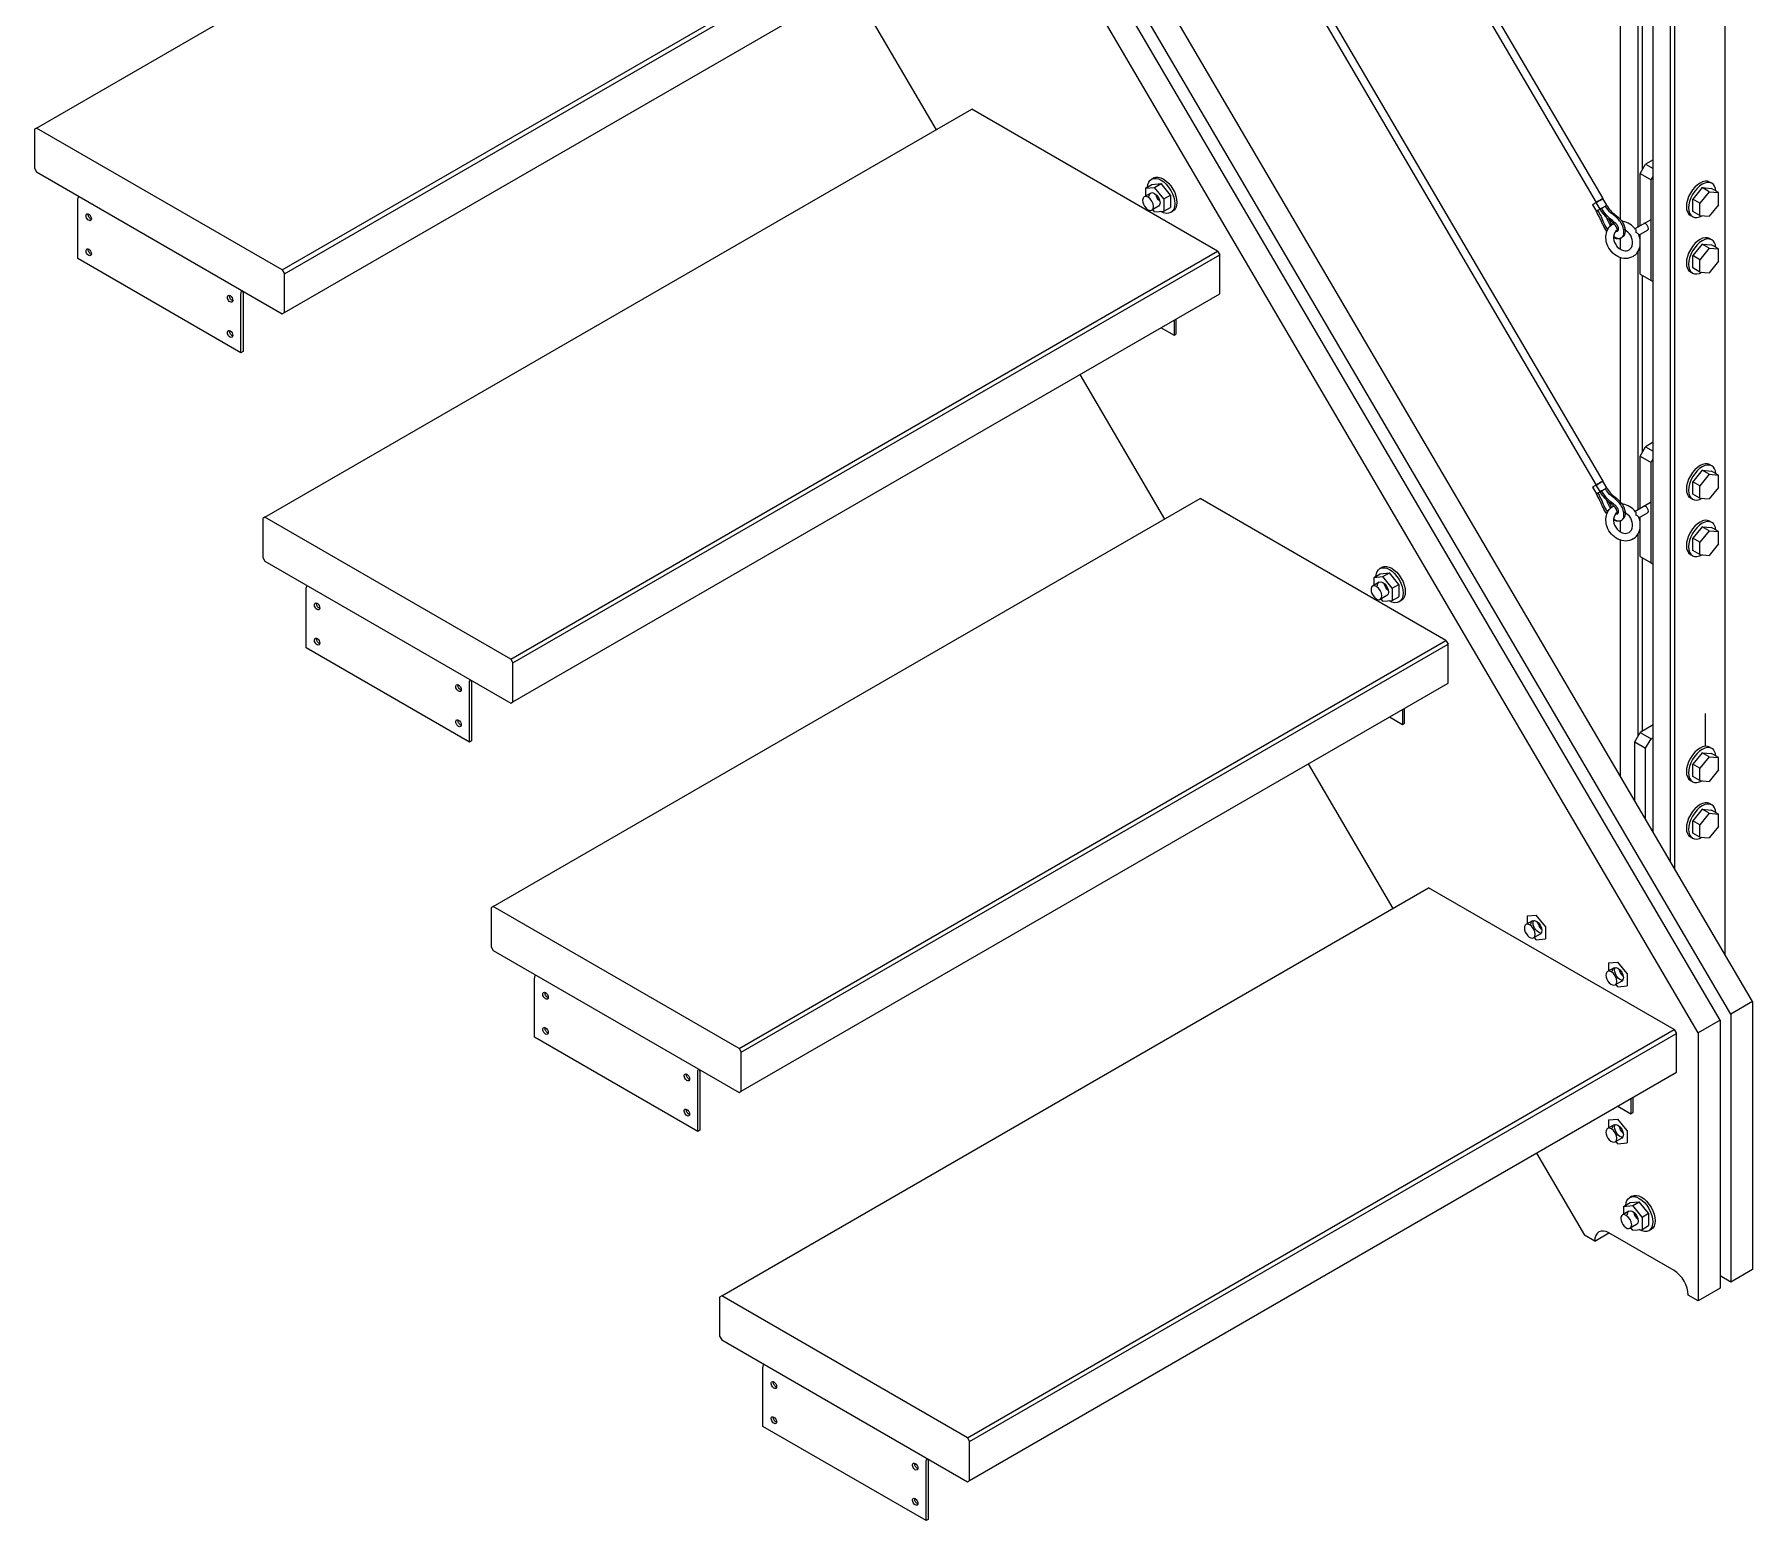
# Model space of a CAD drawing. Extents: x 0 to 321, y 0 to 723.
# Drawn here: x 89.1 to 312.6, y 0 to 193.3 of the extents above; entities that cross this region are included whole.
import ezdxf

# ---------------------------------------------------------------- set-up
doc = ezdxf.new("R2010")
doc.units = 0
doc.layers.get('0').update_dxf_attribs({"linetype": 'CONTINUOUS'})

msp = doc.modelspace()

# ---------------------------------------------------------------- linework, layer by layer
at = {"color": 0}
for p, q in [((312.593, 67.5626), (99.0466, 431.564)), ((309.764, 65.9296), (96.2173, 429.93)), ((305.522, 63.4792), (98.8522, 415.759)), ((308.35, 65.1122), (101.681, 417.393)), ((209.176, 313.086), (292.26, 171.467)), ((210.039, 313.592), (293.122, 171.972)), ((209.176, 276.344), (292.26, 134.724)), ((210.039, 276.85), (293.122, 135.23)), ((89.4292, 181.149), (181.352, 234.221)), ((299.668, 89.5918), (299.668, 226.169)), ((301.931, 85.7345), (301.931, 224.863)), ((302.496, 84.7714), (302.496, 224.863)), ((309.002, 73.6822), (309.002, 224.557)), ((121.39, 162.697), (213.315, 215.768)), ((121.674, 162.206), (213.597, 215.278)), ((121.674, 157.145), (213.597, 210.216)), ((297.688, 168.286), (297.688, 201.847)), ((195.387, 199.703), (206.407, 180.917)), ((295.425, 169.239), (295.425, 201.021)), ((298.253, 175.711), (298.253, 198.735)), ((119.127, 130.526), (211.052, 183.599)), ((243.013, 165.146), (211.052, 183.599)), ((89.4292, 181.149), (89.1466, 180.985)), ((121.39, 162.697), (89.4292, 181.149)), ((89.1466, 180.985), (89.1466, 175.923)), ((299.668, 177.016), (298.678, 176.445)), ((89.1466, 175.923), (89.4292, 175.434)), ((89.4292, 175.434), (121.39, 156.98)), ((234.708, 174.65), (234.425, 174.487)), ((297.971, 175.22), (298.678, 176.445)), ((297.971, 168.449), (297.971, 175.22)), ((297.971, 175.22), (299.384, 174.405)), ((298.678, 176.445), (299.668, 175.873)), ((299.384, 174.405), (299.668, 174.894)), ((299.384, 161.341), (299.384, 174.405)), ((234.326, 172.698), (233.477, 172.208)), ((233.624, 173.327), (234.472, 173.817)), ((233.624, 173.327), (234.826, 173.434)), ((233.624, 173.327), (233.624, 172.292)), ((234.472, 173.817), (235.675, 173.924)), ((234.826, 173.434), (235.675, 173.924)), ((236.028, 171.939), (234.826, 173.434)), ((236.877, 172.43), (235.675, 173.924)), ((236.028, 171.939), (236.877, 172.43)), ((236.877, 172.43), (236.877, 170.826)), ((306.032, 173.395), (304.829, 171.898)), ((306.936, 172.871), (305.734, 171.376)), ((306.032, 173.395), (307.233, 173.286)), ((306.936, 172.871), (306.032, 173.395)), ((306.936, 172.871), (308.139, 172.765)), ((307.282, 173.956), (306.998, 174.119)), ((308.139, 172.765), (307.233, 173.286)), ((308.139, 171.161), (308.139, 172.765)), ((94.8034, 164.166), (94.8034, 171.841)), ((235.326, 170.966), (234.477, 170.476)), ((234.826, 170.229), (234.581, 170.535)), ((234.826, 170.229), (236.028, 170.337)), ((236.028, 171.939), (236.028, 170.337)), ((236.028, 170.337), (236.877, 170.826)), ((237.207, 170.32), (236.925, 170.156)), ((291.765, 171.167), (292.272, 170.305)), ((292.766, 170.604), (292.26, 171.467)), ((292.953, 170.7), (292.953, 170.7)), ((293.628, 171.11), (293.122, 171.972)), ((304.829, 170.295), (304.829, 171.898)), ((305.734, 171.376), (304.829, 171.898)), ((305.734, 169.773), (304.829, 170.295)), ((305.734, 169.773), (305.734, 171.376)), ((308.139, 171.161), (306.936, 169.665)), ((297.229, 168.021), (297.233, 168.023)), ((297.308, 168.067), (299.384, 169.266)), ((297.812, 167.203), (298.928, 167.848)), ((304.782, 169.627), (304.498, 169.789)), ((305.734, 169.773), (306.936, 169.665)), ((295.425, 165.363), (295.425, 166.82)), ((297.736, 167.159), (297.732, 167.157)), ((297.971, 166.559), (297.971, 167.294)), ((297.971, 162.156), (297.971, 165.946)), ((306.032, 166.045), (304.829, 164.55)), ((306.936, 165.523), (305.734, 164.028)), ((306.032, 166.045), (307.233, 165.938)), ((306.936, 165.523), (306.032, 166.045)), ((306.936, 165.523), (308.139, 165.416)), ((307.282, 166.607), (306.998, 166.771)), ((308.139, 165.416), (307.233, 165.938)), ((308.139, 163.813), (308.139, 165.416)), ((116.017, 151.918), (94.8034, 164.166)), ((151.089, 112.073), (243.013, 165.146)), ((151.372, 111.584), (243.295, 164.655)), ((243.013, 165.146), (243.295, 164.655)), ((243.295, 159.593), (243.295, 164.655)), ((295.425, 132.256), (295.425, 164.279)), ((297.688, 131.543), (297.688, 165.104)), ((304.829, 162.947), (304.829, 164.55)), ((305.734, 164.028), (304.829, 164.55)), ((305.734, 162.424), (305.734, 164.028)), ((308.139, 163.813), (306.936, 162.318)), ((121.39, 162.697), (121.674, 162.206)), ((121.674, 157.145), (121.674, 162.206)), ((297.971, 162.156), (299.384, 161.341)), ((298.253, 138.968), (298.253, 161.994)), ((299.384, 161.341), (299.668, 161.177)), ((304.782, 162.278), (304.498, 162.442)), ((305.734, 162.424), (304.829, 162.947)), ((305.734, 162.424), (306.936, 162.318)), ((116.017, 151.918), (116.017, 159.593)), ((116.3, 159.756), (116.3, 152.082)), ((151.372, 106.521), (243.295, 159.593)), ((121.39, 156.98), (121.674, 157.145)), ((235.658, 155.184), (237.356, 154.204)), ((237.356, 156.165), (237.356, 154.204)), ((237.356, 154.204), (237.639, 154.368)), ((237.639, 154.368), (237.639, 156.327)), ((116.3, 152.082), (116.017, 151.918)), ((225.085, 149.079), (236.106, 130.295)), ((297.971, 138.478), (298.678, 139.703)), ((299.668, 140.275), (298.678, 139.703)), ((298.678, 139.703), (299.668, 139.131)), ((297.971, 131.707), (297.971, 138.478)), ((297.971, 138.478), (299.384, 137.662)), ((299.384, 137.662), (299.668, 138.151)), ((299.384, 124.597), (299.384, 137.662)), ((306.032, 136.652), (304.829, 135.157)), ((306.032, 136.652), (307.233, 136.544)), ((306.936, 136.13), (306.032, 136.652)), ((307.282, 137.213), (306.998, 137.377)), ((308.139, 136.021), (307.233, 136.544)), ((291.765, 134.425), (292.272, 133.562)), ((292.766, 133.861), (292.26, 134.724)), ((293.628, 134.367), (293.122, 135.23)), ((304.829, 133.552), (304.829, 135.157)), ((305.734, 134.633), (304.829, 135.157)), ((306.936, 136.13), (305.734, 134.633)), ((305.734, 133.03), (305.734, 134.633)), ((306.936, 136.13), (308.139, 136.021)), ((308.139, 134.418), (306.936, 132.923)), ((308.139, 134.418), (308.139, 136.021)), ((148.827, 79.9028), (240.75, 132.975)), ((272.711, 114.522), (240.75, 132.975)), ((292.953, 133.958), (292.953, 133.958)), ((297.308, 131.324), (299.384, 132.523)), ((304.782, 132.883), (304.498, 133.047)), ((305.734, 133.03), (304.829, 133.552)), ((305.734, 133.03), (306.936, 132.923)), ((119.127, 130.526), (118.845, 130.364)), ((118.845, 130.364), (118.845, 125.301)), ((151.089, 112.073), (119.127, 130.526)), ((295.425, 128.621), (295.425, 130.079)), ((297.229, 131.279), (297.233, 131.28)), ((297.736, 130.416), (297.732, 130.415)), ((297.812, 130.462), (298.928, 131.105)), ((297.971, 129.817), (297.971, 130.552)), ((307.282, 129.865), (306.998, 130.028)), ((295.425, 96.8237), (295.425, 127.536)), ((297.688, 102.062), (297.688, 128.361)), ((297.971, 125.414), (297.971, 129.205)), ((306.032, 129.303), (304.829, 127.808)), ((304.829, 126.205), (304.829, 127.808)), ((305.734, 127.285), (304.829, 127.808)), ((306.936, 128.78), (305.734, 127.285)), ((306.032, 129.303), (307.233, 129.195)), ((306.936, 128.78), (306.032, 129.303)), ((306.936, 128.78), (308.139, 128.673)), ((308.139, 128.673), (307.233, 129.195)), ((308.139, 127.07), (308.139, 128.673)), ((118.845, 125.301), (119.127, 124.81)), ((297.971, 125.414), (299.384, 124.597)), ((298.253, 102.715), (298.253, 125.25)), ((304.782, 125.535), (304.498, 125.698)), ((305.734, 125.683), (304.829, 126.205)), ((305.734, 125.683), (305.734, 127.285)), ((305.734, 125.683), (306.936, 125.575)), ((308.139, 127.07), (306.936, 125.575)), ((119.127, 124.81), (151.089, 106.358)), ((263.323, 122.705), (264.171, 123.194)), ((264.406, 124.027), (264.123, 123.863)), ((264.171, 123.194), (265.373, 123.301)), ((264.524, 122.812), (265.373, 123.301)), ((266.575, 121.806), (265.373, 123.301)), ((299.384, 124.597), (299.668, 124.434)), ((124.502, 113.543), (124.502, 121.218)), ((264.025, 122.075), (263.175, 121.586)), ((263.323, 122.705), (264.524, 122.812)), ((263.323, 122.705), (263.323, 121.67)), ((265.727, 121.316), (264.524, 122.812)), ((265.727, 121.316), (266.575, 121.806)), ((265.727, 121.316), (265.727, 119.713)), ((266.575, 121.806), (266.575, 120.203)), ((265.024, 120.343), (264.176, 119.853)), ((264.524, 119.607), (264.279, 119.913)), ((264.524, 119.607), (265.727, 119.713)), ((265.727, 119.713), (266.575, 120.203)), ((266.905, 119.698), (266.623, 119.534)), ((180.788, 61.4507), (272.711, 114.522)), ((181.07, 60.9604), (272.995, 114.033)), ((272.711, 114.522), (272.995, 114.033)), ((272.995, 108.97), (272.995, 114.033)), ((145.715, 101.296), (124.502, 113.543)), ((151.089, 112.073), (151.372, 111.584)), ((151.372, 106.521), (151.372, 111.584)), ((145.715, 101.296), (145.715, 108.97)), ((145.998, 109.134), (145.998, 101.46)), ((181.07, 55.8987), (272.995, 108.97)), ((151.089, 106.358), (151.372, 106.521)), ((267.054, 105.541), (267.054, 103.582)), ((267.338, 103.746), (267.338, 105.704)), ((265.358, 104.562), (267.054, 103.582)), ((267.054, 103.582), (267.338, 103.746)), ((299.668, 103.532), (297.971, 102.552)), ((306.455, 100.748), (306.455, 105.001)), ((145.998, 101.46), (145.715, 101.296)), ((297.264, 101.327), (297.971, 102.552)), ((297.264, 93.69), (297.264, 101.327)), ((297.264, 101.327), (298.678, 100.511)), ((297.971, 102.552), (299.384, 101.735)), ((298.678, 100.511), (299.384, 101.735)), ((299.384, 101.735), (299.668, 101.899)), ((307.282, 100.471), (306.998, 100.634)), ((254.784, 98.4567), (265.804, 79.6713)), ((298.678, 91.2798), (298.678, 100.511)), ((306.032, 99.9091), (304.829, 98.4127)), ((304.829, 96.8114), (304.829, 98.4127)), ((305.734, 97.8916), (304.829, 98.4127)), ((306.936, 99.387), (305.734, 97.8916)), ((306.032, 99.9091), (307.233, 99.8015)), ((306.936, 99.387), (306.032, 99.9091)), ((306.936, 99.387), (308.139, 99.2794)), ((308.139, 99.2794), (307.233, 99.8015)), ((308.139, 97.6768), (308.139, 99.2794)), ((304.782, 96.1415), (304.498, 96.3041)), ((305.734, 96.2875), (304.829, 96.8114)), ((305.734, 96.2875), (305.734, 97.8916)), ((305.734, 96.2875), (306.936, 96.1817)), ((308.139, 97.6768), (306.936, 96.1817)), ((306.032, 92.5601), (304.829, 91.065)), ((306.936, 92.038), (305.734, 90.5425)), ((306.032, 92.5601), (307.233, 92.4525)), ((306.936, 92.038), (306.032, 92.5601)), ((306.936, 92.038), (308.139, 91.9304)), ((307.282, 93.1238), (306.998, 93.2864)), ((308.139, 91.9304), (307.233, 92.4525)), ((308.139, 90.3277), (308.139, 91.9304)), ((304.829, 89.4623), (304.829, 91.065)), ((305.734, 90.5425), (304.829, 91.065)), ((305.734, 88.9399), (304.829, 89.4623)), ((305.734, 88.9399), (305.734, 90.5425)), ((308.139, 90.3277), (306.936, 88.8326)), ((304.782, 88.7938), (304.498, 88.9564)), ((305.734, 88.9399), (306.936, 88.8326)), ((178.525, 29.2806), (270.448, 82.3528)), ((302.409, 63.8997), (270.448, 82.3528)), ((148.827, 79.9028), (148.543, 79.7401)), ((148.543, 79.7401), (148.543, 74.6774)), ((180.788, 61.4507), (148.827, 79.9028)), ((283.263, 78.6956), (284.464, 78.8017)), ((283.263, 78.6956), (283.263, 77.6609)), ((285.666, 77.3067), (284.464, 78.8017)), ((283.964, 78.0658), (283.117, 77.5765)), ((284.964, 76.3337), (284.117, 75.8444)), ((285.666, 77.3067), (285.666, 75.704)), ((148.543, 74.6774), (148.827, 74.1881)), ((148.827, 74.1881), (180.788, 55.7347)), ((284.464, 75.5978), (284.219, 75.9037)), ((284.464, 75.5978), (285.666, 75.704)), ((294.572, 71.942), (293.722, 71.4527)), ((293.87, 72.5717), (295.071, 72.6793)), ((293.87, 72.5717), (293.87, 71.5366)), ((296.274, 71.1824), (295.071, 72.6793)), ((154.2, 62.9197), (154.2, 70.5954)), ((295.571, 70.2098), (294.723, 69.7205)), ((295.071, 69.4739), (294.826, 69.7798)), ((295.071, 69.4739), (296.274, 69.5798)), ((296.274, 71.1824), (296.274, 69.5798)), ((312.593, 67.5626), (309.764, 65.9296)), ((312.593, 67.5626), (312.593, 32.7105)), ((308.35, 65.1122), (305.522, 63.4792)), ((308.35, 65.1122), (308.35, 30.2603)), ((309.764, 65.9296), (309.764, 31.0775)), ((175.413, 50.6719), (154.2, 62.9197)), ((210.486, 10.8272), (302.409, 63.8997)), ((210.768, 10.338), (302.693, 63.4104)), ((302.409, 63.8997), (302.693, 63.4104)), ((302.693, 58.3487), (302.693, 63.4104)), ((305.522, 63.4792), (305.522, 28.6274)), ((180.788, 61.4507), (181.07, 60.9604)), ((181.07, 55.8987), (181.07, 60.9604)), ((175.413, 50.6719), (175.413, 58.3487)), ((175.696, 58.5114), (175.696, 50.836)), ((210.768, 5.2751), (302.693, 58.3487)), ((180.788, 55.7347), (181.07, 55.8987)), ((295.056, 53.938), (296.752, 52.9594)), ((296.752, 54.9176), (296.752, 52.9594)), ((297.036, 53.122), (297.036, 55.0817)), ((294.572, 51.5303), (293.722, 51.0399)), ((293.87, 52.1589), (295.071, 52.2661)), ((293.87, 52.1589), (293.87, 51.1238)), ((296.274, 50.7711), (295.071, 52.2661)), ((296.752, 52.9594), (297.036, 53.122)), ((175.696, 50.836), (175.413, 50.6719)), ((295.571, 49.7967), (294.723, 49.3078)), ((295.071, 49.0608), (294.826, 49.367)), ((295.071, 49.0608), (296.274, 49.1684)), ((296.274, 50.7711), (296.274, 49.1684)), ((284.482, 47.8345), (290.744, 37.1588)), ((296.507, 40.2869), (295.658, 39.7979)), ((295.806, 40.9166), (296.653, 41.4059)), ((295.806, 40.9166), (297.007, 41.0242)), ((295.806, 40.9166), (295.806, 39.8819)), ((296.889, 42.2395), (296.606, 42.0758)), ((296.653, 41.4059), (297.856, 41.5149)), ((297.007, 41.0242), (297.856, 41.5149)), ((298.21, 39.5277), (297.007, 41.0242)), ((299.059, 40.0184), (297.856, 41.5149)), ((297.507, 38.5547), (296.659, 38.0654)), ((297.007, 37.8188), (296.762, 38.1247)), ((298.21, 39.5277), (299.059, 40.0184)), ((298.21, 39.5277), (298.21, 37.9264)), ((298.21, 37.9264), (299.059, 38.4157)), ((299.059, 40.0184), (299.059, 38.4157)), ((292.057, 36.401), (290.744, 37.1588)), ((292.057, 36.401), (293.897, 37.4618)), ((302.382, 32.563), (293.897, 37.4618)), ((297.007, 37.8188), (298.21, 37.9264)), ((299.388, 37.9099), (299.106, 37.7458)), ((309.764, 31.0775), (308.35, 31.8933)), ((312.593, 32.7105), (309.764, 31.0775)), ((178.525, 29.2806), (178.242, 29.1166)), ((178.242, 29.1166), (178.242, 24.055)), ((210.486, 10.8272), (178.525, 29.2806)), ((305.522, 28.6274), (304.22, 29.3784)), ((308.35, 30.2603), (305.522, 28.6274)), ((178.242, 24.055), (178.525, 23.5658)), ((178.525, 23.5658), (210.486, 5.1125)), ((183.899, 12.2976), (183.899, 19.9719)), ((205.111, 0.0496), (183.899, 12.2976)), ((210.486, 10.8272), (210.768, 10.338)), ((210.768, 5.2751), (210.768, 10.338)), ((205.111, 0.0496), (205.111, 7.7253)), ((205.395, 7.8879), (205.395, 0.2136)), ((210.486, 5.1125), (210.768, 5.2751)), ((205.395, 0.2136), (205.111, 0.0496))]:
    msp.add_line(p, q, dxfattribs=at)
for points in [[(233.912, 173.494), (233.944, 173.962), (234.126, 174.313), (234.425, 174.487)], [(234.425, 174.487), (235.114, 174.885), (236.234, 174.239), (236.925, 173.043)], [(234.574, 174.555), (234.615, 174.59), (234.661, 174.624), (234.708, 174.65)], [(234.708, 174.65), (235.398, 175.048), (236.517, 174.402), (237.207, 173.206)], [(306.998, 174.119), (306.309, 174.519), (305.19, 173.871), (304.498, 172.677)], [(307.282, 173.956), (306.591, 174.355), (305.471, 173.708), (304.782, 172.513)], [(94.8034, 171.841), (94.8034, 171.971), (94.8475, 172.121), (94.9276, 172.259)], [(233.477, 172.208), (233.345, 172.131), (233.27, 171.967), (233.27, 171.751)], [(234.477, 171.631), (234.202, 172.109), (233.754, 172.368), (233.477, 172.208)], [(234.119, 172.24), (234.119, 172.456), (234.193, 172.621), (234.326, 172.698)], [(234.326, 172.698), (234.603, 172.857), (235.049, 172.599), (235.326, 172.12)], [(235.515, 171.618), (235.252, 171.84), (235.046, 172.197), (234.986, 172.536)], [(235.515, 171.618), (235.252, 171.84), (235.046, 172.197), (234.986, 172.536)], [(235.326, 172.12), (235.603, 171.642), (235.603, 171.125), (235.326, 170.966)], [(236.925, 173.043), (237.615, 171.847), (237.615, 170.556), (236.925, 170.156)], [(237.207, 173.206), (237.897, 172.011), (237.897, 170.718), (237.207, 170.32)], [(304.498, 172.677), (303.809, 171.48), (303.809, 170.188), (304.498, 169.789)], [(304.782, 172.513), (304.092, 171.318), (304.092, 170.024), (304.782, 169.627)], [(307.133, 174.024), (307.09, 174.06), (307.046, 174.092), (306.998, 174.119)], [(307.794, 172.962), (307.763, 173.432), (307.581, 173.783), (307.282, 173.956)], [(95.8906, 169.587), (95.8356, 169.771), (95.866, 169.929), (95.9679, 169.988)], [(95.9679, 169.988), (96.1058, 170.068), (96.3291, 169.938), (96.4681, 169.7)], [(96.2283, 169.614), (96.1609, 169.747), (96.1334, 169.885), (96.1528, 169.993)], [(233.27, 171.751), (233.27, 171.42), (233.443, 171.023), (233.707, 170.744)], [(233.707, 170.744), (233.972, 170.465), (234.275, 170.359), (234.477, 170.476)], [(234.477, 170.476), (234.753, 170.635), (234.753, 171.152), (234.477, 171.631)], [(236.925, 170.156), (236.584, 169.96), (236.12, 170.013), (235.639, 170.301)], [(237.207, 170.32), (237.159, 170.293), (237.111, 170.27), (237.057, 170.252)], [(291.765, 171.167), (291.767, 171.166), (291.835, 171.205), (291.95, 171.271)], [(291.914, 171.26), (291.82, 171.202), (291.765, 171.169), (291.765, 171.167)], [(292.261, 171.464), (292.137, 171.391), (292.009, 171.316), (291.914, 171.26)], [(292.688, 171.723), (292.45, 171.584), (292.258, 171.469), (292.26, 171.467)], [(292.26, 171.467), (292.258, 171.468), (292.348, 171.522), (292.49, 171.607)], [(292.443, 171.57), (292.33, 171.504), (292.261, 171.465), (292.26, 171.467)], [(292.26, 171.467), (292.261, 171.465), (292.33, 171.504), (292.443, 171.57)], [(292.503, 170.445), (292.359, 170.36), (292.271, 170.306), (292.272, 170.305)], [(292.272, 170.305), (292.272, 170.303), (292.341, 170.342), (292.456, 170.408)], [(292.734, 169.444), (292.602, 169.729), (292.439, 170.018), (292.272, 170.305)], [(292.456, 170.408), (292.698, 169.995), (292.826, 169.745), (292.909, 169.563)], [(292.49, 171.607), (292.633, 171.691), (292.806, 171.793), (292.938, 171.869)], [(292.95, 170.707), (292.818, 170.632), (292.646, 170.531), (292.503, 170.445)], [(293.122, 171.972), (293.121, 171.975), (292.927, 171.863), (292.688, 171.723)], [(292.766, 170.604), (292.764, 170.604), (292.855, 170.662), (292.997, 170.744)], [(292.95, 170.707), (292.837, 170.642), (292.766, 170.603), (292.766, 170.604)], [(293.773, 169.35), (293.388, 169.668), (293.047, 170.119), (292.766, 170.604)], [(292.938, 171.869), (293.052, 171.935), (293.121, 171.974), (293.122, 171.972)], [(293.122, 171.972), (293.122, 171.971), (293.055, 171.929), (292.942, 171.862)], [(292.95, 170.707), (293.212, 170.259), (293.371, 169.954), (293.482, 169.709)], [(293.744, 169.634), (293.497, 169.885), (293.23, 170.228), (292.95, 170.707)], [(292.997, 170.744), (293.136, 170.827), (293.315, 170.932), (293.444, 171.006)], [(293.444, 171.006), (293.558, 171.073), (293.628, 171.112), (293.628, 171.11)], [(293.999, 170.248), (293.843, 170.407), (293.67, 170.623), (293.444, 171.006)], [(293.628, 171.11), (293.63, 171.11), (293.561, 171.067), (293.448, 171)], [(293.628, 171.11), (293.773, 170.862), (293.941, 170.611), (294.118, 170.41)], [(294.48, 169.843), (294.298, 169.982), (294.153, 170.09), (293.999, 170.248)], [(294.118, 170.41), (294.295, 170.206), (294.481, 170.057), (294.676, 169.909)], [(295.019, 169.386), (294.841, 169.555), (294.662, 169.708), (294.48, 169.843)], [(294.676, 169.909), (294.969, 169.685), (295.275, 169.441), (295.53, 169.113)], [(96.2173, 169.146), (96.0741, 169.229), (95.946, 169.404), (95.8906, 169.587)], [(96.4681, 169.121), (96.4008, 169.084), (96.3112, 169.092), (96.2173, 169.146)], [(96.4999, 169.31), (96.3951, 169.37), (96.296, 169.482), (96.2283, 169.614)], [(96.4681, 169.7), (96.6061, 169.46), (96.6061, 169.201), (96.4681, 169.121)], [(96.5648, 169.28), (96.544, 169.288), (96.5218, 169.297), (96.4999, 169.31)], [(292.926, 168.991), (292.862, 169.145), (292.804, 169.292), (292.734, 169.444)], [(292.909, 169.563), (292.993, 169.382), (293.04, 169.249), (293.128, 169.044)], [(293.136, 168.537), (293.059, 168.688), (292.989, 168.84), (292.926, 168.991)], [(293.128, 169.044), (293.274, 168.709), (293.479, 168.313), (293.737, 167.936)], [(293.642, 167.709), (293.45, 167.972), (293.283, 168.249), (293.136, 168.537)], [(293.671, 166.022), (293.473, 166.576), (293.459, 167.175), (293.631, 167.68)], [(293.482, 169.709), (293.595, 169.466), (293.653, 169.302), (293.715, 169.16)], [(293.631, 167.68), (293.781, 168.128), (294.075, 168.5), (294.455, 168.728)], [(293.715, 169.16), (293.806, 168.949), (293.945, 168.68), (294.095, 168.444)], [(294.364, 169.105), (294.204, 169.229), (293.989, 169.382), (293.744, 169.634)], [(294.419, 168.832), (294.215, 169.014), (293.998, 169.16), (293.773, 169.35)], [(293.908, 169.239), (294.007, 169.019), (294.127, 168.792), (294.255, 168.588)], [(294.783, 168.751), (294.669, 168.861), (294.53, 168.979), (294.364, 169.105)], [(294.837, 168.358), (294.723, 168.548), (294.572, 168.697), (294.419, 168.832)], [(294.974, 167.874), (294.736, 167.731), (294.55, 167.45), (294.516, 167.046)], [(295.024, 168.457), (294.976, 168.54), (294.896, 168.639), (294.783, 168.751)], [(294.79, 167.724), (294.872, 167.691), (294.955, 167.692), (295.024, 167.732)], [(295.001, 167.907), (294.982, 168.038), (294.925, 168.208), (294.837, 168.358)], [(294.903, 167.826), (294.936, 167.802), (294.966, 167.783), (294.992, 167.771)], [(295.152, 167.954), (295.089, 167.935), (295.031, 167.907), (294.974, 167.874)], [(294.992, 167.771), (294.998, 167.768), (295.002, 167.765), (295.008, 167.764)], [(295.024, 167.732), (295.008, 167.724), (294.995, 167.707), (294.997, 167.706)], [(294.997, 167.706), (294.997, 167.706), (294.998, 167.713), (295.002, 167.725)], [(295.002, 167.725), (295.009, 167.75), (295.013, 167.82), (295.001, 167.907)], [(295.518, 168.754), (295.37, 169.008), (295.194, 169.212), (295.019, 169.386)], [(295.144, 167.896), (295.181, 168.03), (295.126, 168.287), (295.024, 168.457)], [(295.024, 167.732), (295.083, 167.765), (295.126, 167.826), (295.144, 167.896)], [(295.829, 167.299), (295.926, 167.703), (295.808, 168.252), (295.518, 168.754)], [(295.53, 169.113), (295.786, 168.786), (295.953, 168.373), (295.997, 167.998)], [(295.764, 168.974), (295.716, 168.981), (295.668, 168.986), (295.618, 168.99)], [(297.364, 167.998), (296.951, 168.523), (296.359, 168.883), (295.764, 168.974)], [(295.917, 167.896), (295.888, 167.907), (295.859, 167.918), (295.83, 167.929)], [(295.997, 167.998), (296.026, 167.747), (296.001, 167.509), (295.913, 167.308)], [(296.733, 167.153), (296.534, 167.496), (296.224, 167.768), (295.917, 167.896)], [(297.233, 168.023), (297.285, 168.055), (297.332, 168.039), (297.364, 167.998)], [(297.364, 167.998), (297.432, 167.91), (297.44, 167.733), (297.411, 167.556)], [(298.709, 168.669), (298.606, 168.739), (298.501, 168.756), (298.428, 168.713)], [(298.935, 168.41), (298.877, 168.518), (298.795, 168.611), (298.709, 168.669)], [(298.928, 167.848), (298.996, 167.885), (299.034, 167.974), (299.031, 168.086)], [(299.031, 168.086), (299.03, 168.187), (298.994, 168.304), (298.935, 168.41)], [(304.498, 169.789), (304.545, 169.762), (304.596, 169.74), (304.648, 169.721)], [(304.782, 169.627), (305.112, 169.435), (305.559, 169.478), (306.027, 169.747)], [(95.8906, 165.015), (95.8356, 165.198), (95.866, 165.358), (95.9679, 165.416)], [(95.9679, 165.416), (96.1058, 165.495), (96.3291, 165.365), (96.4681, 165.126)], [(96.2283, 165.041), (96.1609, 165.173), (96.1334, 165.312), (96.1528, 165.421)], [(295.053, 164.429), (294.433, 164.735), (293.911, 165.336), (293.671, 166.022)], [(294.516, 167.046), (294.488, 166.721), (294.579, 166.33), (294.783, 166.001)], [(295.028, 166.744), (294.855, 166.751), (294.682, 166.802), (294.512, 166.893)], [(294.518, 167.076), (294.684, 166.951), (294.856, 166.856), (295.026, 166.813)], [(294.783, 166.001), (295.031, 165.584), (295.443, 165.289), (295.808, 165.211)], [(295.026, 166.813), (295.221, 166.768), (295.386, 166.785), (295.524, 166.867)], [(295.524, 166.867), (295.374, 166.78), (295.209, 166.74), (295.028, 166.744)], [(295.913, 167.308), (295.832, 167.119), (295.695, 166.964), (295.524, 166.867)], [(295.524, 166.867), (295.668, 166.949), (295.775, 167.092), (295.829, 167.299)], [(296.518, 165.301), (296.758, 165.442), (296.946, 165.719), (296.984, 166.12)], [(296.984, 166.12), (297.014, 166.441), (296.929, 166.824), (296.733, 167.153)], [(297.046, 164.451), (297.468, 164.706), (297.783, 165.137), (297.914, 165.651)], [(297.779, 167.291), (297.732, 167.396), (297.58, 167.492), (297.411, 167.556)], [(297.736, 167.159), (297.79, 167.192), (297.799, 167.243), (297.779, 167.291)], [(297.914, 165.651), (298.049, 166.164), (298.001, 166.755), (297.779, 167.291)], [(306.998, 166.771), (306.309, 167.17), (305.19, 166.523), (304.498, 165.328)], [(307.282, 166.607), (306.591, 167.006), (305.471, 166.361), (304.782, 165.165)], [(307.133, 166.675), (307.09, 166.711), (307.046, 166.743), (306.998, 166.771)], [(307.794, 165.614), (307.763, 166.082), (307.581, 166.435), (307.282, 166.607)], [(96.2173, 164.574), (96.0741, 164.656), (95.946, 164.83), (95.8906, 165.015)], [(96.4681, 164.549), (96.4008, 164.512), (96.3112, 164.52), (96.2173, 164.574)], [(96.4999, 164.738), (96.3951, 164.798), (96.296, 164.91), (96.2283, 165.041)], [(96.4681, 165.126), (96.6061, 164.888), (96.6061, 164.629), (96.4681, 164.549)], [(96.5648, 164.707), (96.544, 164.714), (96.5218, 164.724), (96.4999, 164.738)], [(297.046, 164.451), (296.478, 164.102), (295.717, 164.09), (295.053, 164.429)], [(295.808, 165.211), (296.088, 165.147), (296.329, 165.19), (296.518, 165.301)], [(304.498, 165.328), (303.809, 164.133), (303.809, 162.839), (304.498, 162.442)], [(304.782, 165.165), (304.092, 163.969), (304.092, 162.676), (304.782, 162.278)], [(304.498, 162.442), (304.545, 162.413), (304.596, 162.391), (304.648, 162.373)], [(304.782, 162.278), (305.112, 162.088), (305.559, 162.13), (306.027, 162.398)], [(114.275, 158.972), (114.221, 159.156), (114.252, 159.315), (114.352, 159.373)], [(114.602, 158.532), (114.46, 158.613), (114.33, 158.788), (114.275, 158.972)], [(114.352, 159.373), (114.49, 159.453), (114.715, 159.323), (114.852, 159.085)], [(114.613, 158.999), (114.547, 159.132), (114.518, 159.271), (114.537, 159.38)], [(114.886, 158.695), (114.779, 158.757), (114.68, 158.867), (114.613, 158.999)], [(114.852, 159.085), (114.99, 158.845), (114.99, 158.587), (114.852, 158.508)], [(114.951, 158.665), (114.928, 158.673), (114.906, 158.683), (114.886, 158.695)], [(116.017, 159.593), (116.017, 159.723), (116.061, 159.873), (116.141, 160.011)], [(116.3, 159.756), (116.3, 159.8), (116.315, 159.85), (116.341, 159.897)], [(114.852, 158.508), (114.786, 158.469), (114.695, 158.478), (114.602, 158.532)], [(114.275, 154.401), (114.221, 154.584), (114.252, 154.743), (114.352, 154.802)], [(114.602, 153.959), (114.46, 154.043), (114.33, 154.216), (114.275, 154.401)], [(114.352, 154.802), (114.49, 154.88), (114.715, 154.751), (114.852, 154.512)], [(114.613, 154.427), (114.547, 154.559), (114.518, 154.699), (114.537, 154.806)], [(114.886, 154.123), (114.779, 154.183), (114.68, 154.295), (114.613, 154.427)], [(114.852, 154.512), (114.99, 154.273), (114.99, 154.014), (114.852, 153.935)], [(114.852, 153.935), (114.786, 153.896), (114.695, 153.905), (114.602, 153.959)], [(114.951, 154.092), (114.928, 154.1), (114.906, 154.11), (114.886, 154.123)], [(306.998, 137.377), (306.309, 137.775), (305.19, 137.129), (304.498, 135.934)], [(307.282, 137.213), (306.591, 137.612), (305.471, 136.966), (304.782, 135.77)], [(307.133, 137.282), (307.09, 137.319), (307.046, 137.349), (306.998, 137.377)], [(307.794, 136.221), (307.763, 136.688), (307.581, 137.042), (307.282, 137.213)], [(291.765, 134.425), (291.767, 134.424), (291.835, 134.462), (291.95, 134.528)], [(291.914, 134.517), (291.82, 134.461), (291.765, 134.426), (291.765, 134.425)], [(292.261, 134.721), (292.137, 134.648), (292.009, 134.574), (291.914, 134.517)], [(292.688, 134.982), (292.45, 134.841), (292.258, 134.727), (292.26, 134.724)], [(292.26, 134.724), (292.258, 134.725), (292.348, 134.781), (292.49, 134.864)], [(292.443, 134.827), (292.33, 134.761), (292.261, 134.724), (292.26, 134.724)], [(292.26, 134.724), (292.261, 134.724), (292.33, 134.761), (292.443, 134.827)], [(292.49, 134.864), (292.633, 134.95), (292.806, 135.05), (292.938, 135.126)], [(293.122, 135.23), (293.121, 135.232), (292.927, 135.121), (292.688, 134.982)], [(292.938, 135.126), (293.052, 135.194), (293.121, 135.231), (293.122, 135.23)], [(293.122, 135.23), (293.122, 135.23), (293.055, 135.187), (292.942, 135.121)], [(292.997, 134.002), (293.136, 134.084), (293.315, 134.191), (293.444, 134.264)], [(293.444, 134.264), (293.558, 134.33), (293.628, 134.37), (293.628, 134.367)], [(293.999, 133.506), (293.843, 133.664), (293.67, 133.881), (293.444, 134.264)], [(293.628, 134.367), (293.63, 134.367), (293.561, 134.324), (293.448, 134.257)], [(293.628, 134.367), (293.773, 134.119), (293.941, 133.87), (294.118, 133.667)], [(304.498, 135.934), (303.809, 134.738), (303.809, 133.445), (304.498, 133.047)], [(304.782, 135.77), (304.092, 134.574), (304.092, 133.283), (304.782, 132.883)], [(292.503, 133.703), (292.359, 133.619), (292.271, 133.563), (292.272, 133.562)], [(292.272, 133.562), (292.272, 133.561), (292.341, 133.601), (292.456, 133.666)], [(292.734, 132.702), (292.602, 132.986), (292.439, 133.276), (292.272, 133.562)], [(292.456, 133.666), (292.698, 133.251), (292.826, 133.003), (292.909, 132.821)], [(292.95, 133.965), (292.818, 133.889), (292.646, 133.788), (292.503, 133.703)], [(292.926, 132.25), (292.862, 132.402), (292.804, 132.551), (292.734, 132.702)], [(292.766, 133.861), (292.764, 133.863), (292.855, 133.918), (292.997, 134.002)], [(292.95, 133.965), (292.837, 133.9), (292.766, 133.86), (292.766, 133.861)], [(293.773, 132.607), (293.388, 132.926), (293.047, 133.378), (292.766, 133.861)], [(292.909, 132.821), (292.993, 132.639), (293.04, 132.507), (293.128, 132.303)], [(293.136, 131.796), (293.059, 131.946), (292.989, 132.099), (292.926, 132.25)], [(292.95, 133.965), (293.212, 133.517), (293.371, 133.211), (293.482, 132.967)], [(293.744, 132.891), (293.497, 133.142), (293.23, 133.487), (292.95, 133.965)], [(293.128, 132.303), (293.274, 131.968), (293.479, 131.57), (293.737, 131.193)], [(293.482, 132.967), (293.595, 132.722), (293.653, 132.558), (293.715, 132.417)], [(293.631, 130.938), (293.781, 131.385), (294.075, 131.757), (294.455, 131.986)], [(293.715, 132.417), (293.806, 132.206), (293.945, 131.939), (294.095, 131.702)], [(294.364, 132.362), (294.204, 132.486), (293.989, 132.64), (293.744, 132.891)], [(294.419, 132.091), (294.215, 132.271), (293.998, 132.417), (293.773, 132.607)], [(293.908, 132.496), (294.007, 132.278), (294.127, 132.05), (294.255, 131.845)], [(294.48, 133.101), (294.298, 133.24), (294.153, 133.347), (293.999, 133.506)], [(294.118, 133.667), (294.295, 133.463), (294.481, 133.314), (294.676, 133.167)], [(294.783, 132.008), (294.669, 132.12), (294.53, 132.238), (294.364, 132.362)], [(294.837, 131.615), (294.723, 131.807), (294.572, 131.955), (294.419, 132.091)], [(295.019, 132.642), (294.841, 132.813), (294.662, 132.965), (294.48, 133.101)], [(294.676, 133.167), (294.969, 132.944), (295.275, 132.698), (295.53, 132.37)], [(295.024, 131.714), (294.976, 131.798), (294.896, 131.896), (294.783, 132.008)], [(295.518, 132.013), (295.37, 132.266), (295.194, 132.469), (295.019, 132.642)], [(295.829, 130.557), (295.926, 130.962), (295.808, 131.51), (295.518, 132.013)], [(295.53, 132.37), (295.786, 132.044), (295.953, 131.632), (295.997, 131.257)], [(295.764, 132.23), (295.716, 132.238), (295.668, 132.245), (295.618, 132.248)], [(297.364, 131.257), (296.951, 131.782), (296.359, 132.14), (295.764, 132.23)], [(298.709, 131.927), (298.606, 131.997), (298.501, 132.013), (298.428, 131.971)], [(298.935, 131.669), (298.877, 131.775), (298.795, 131.869), (298.709, 131.927)], [(304.498, 133.047), (304.545, 133.019), (304.596, 132.997), (304.648, 132.979)], [(304.782, 132.883), (305.112, 132.693), (305.559, 132.737), (306.027, 133.004)], [(293.642, 130.967), (293.45, 131.229), (293.283, 131.505), (293.136, 131.796)], [(293.671, 129.279), (293.473, 129.833), (293.459, 130.433), (293.631, 130.938)], [(294.516, 130.304), (294.488, 129.979), (294.579, 129.588), (294.783, 129.258)], [(295.028, 130.003), (294.855, 130.01), (294.682, 130.058), (294.512, 130.152)], [(294.974, 131.131), (294.736, 130.99), (294.55, 130.708), (294.516, 130.304)], [(294.518, 130.335), (294.684, 130.21), (294.856, 130.113), (295.026, 130.07)], [(294.79, 130.981), (294.872, 130.948), (294.955, 130.951), (295.024, 130.99)], [(295.001, 131.166), (294.982, 131.297), (294.925, 131.465), (294.837, 131.615)], [(294.903, 131.083), (294.936, 131.06), (294.966, 131.042), (294.992, 131.028)], [(295.152, 131.213), (295.089, 131.192), (295.031, 131.166), (294.974, 131.131)], [(294.992, 131.028), (294.998, 131.027), (295.002, 131.024), (295.008, 131.021)], [(295.024, 130.99), (295.008, 130.98), (294.995, 130.965), (294.997, 130.965)], [(294.997, 130.965), (294.997, 130.963), (294.998, 130.969), (295.002, 130.984)], [(295.002, 130.984), (295.009, 131.009), (295.013, 131.078), (295.001, 131.166)], [(295.144, 131.155), (295.181, 131.287), (295.126, 131.545), (295.024, 131.714)], [(295.024, 130.99), (295.083, 131.024), (295.126, 131.084), (295.144, 131.155)], [(295.026, 130.07), (295.221, 130.025), (295.386, 130.043), (295.524, 130.123)], [(295.524, 130.123), (295.374, 130.037), (295.209, 129.997), (295.028, 130.003)], [(295.913, 130.566), (295.832, 130.376), (295.695, 130.222), (295.524, 130.123)], [(295.524, 130.123), (295.668, 130.207), (295.775, 130.35), (295.829, 130.557)], [(295.917, 131.153), (295.888, 131.166), (295.859, 131.177), (295.83, 131.188)], [(295.997, 131.257), (296.026, 131.005), (296.001, 130.766), (295.913, 130.566)], [(296.733, 130.411), (296.534, 130.754), (296.224, 131.025), (295.917, 131.153)], [(296.984, 129.377), (297.014, 129.697), (296.929, 130.083), (296.733, 130.411)], [(297.233, 131.28), (297.285, 131.312), (297.332, 131.297), (297.364, 131.257)], [(297.364, 131.257), (297.432, 131.167), (297.44, 130.991), (297.411, 130.813)], [(297.779, 130.549), (297.732, 130.654), (297.58, 130.75), (297.411, 130.813)], [(297.736, 130.416), (297.79, 130.449), (297.799, 130.499), (297.779, 130.549)], [(297.914, 128.909), (298.049, 129.42), (298.001, 130.014), (297.779, 130.549)], [(298.928, 131.104), (298.996, 131.144), (299.034, 131.232), (299.031, 131.344)], [(299.031, 131.344), (299.03, 131.444), (298.994, 131.563), (298.935, 131.669)], [(306.998, 130.028), (306.309, 130.427), (305.19, 129.781), (304.498, 128.585)], [(307.282, 129.865), (306.591, 130.265), (305.471, 129.617), (304.782, 128.422)], [(307.133, 129.934), (307.09, 129.97), (307.046, 130.001), (306.998, 130.028)], [(307.794, 128.873), (307.763, 129.34), (307.581, 129.693), (307.282, 129.865)], [(295.053, 127.685), (294.433, 127.992), (293.911, 128.593), (293.671, 129.279)], [(294.783, 129.258), (295.031, 128.843), (295.443, 128.546), (295.808, 128.468)], [(297.046, 127.71), (296.478, 127.36), (295.717, 127.349), (295.053, 127.685)], [(295.808, 128.468), (296.088, 128.405), (296.329, 128.448), (296.518, 128.559)], [(296.518, 128.559), (296.758, 128.699), (296.946, 128.976), (296.984, 129.377)], [(297.046, 127.71), (297.468, 127.963), (297.783, 128.395), (297.914, 128.909)], [(304.498, 128.585), (303.809, 127.389), (303.809, 126.097), (304.498, 125.698)], [(304.782, 128.422), (304.092, 127.226), (304.092, 125.934), (304.782, 125.535)], [(304.498, 125.698), (304.545, 125.671), (304.596, 125.648), (304.648, 125.63)], [(304.782, 125.535), (305.112, 125.344), (305.559, 125.388), (306.027, 125.656)], [(263.61, 122.87), (263.642, 123.339), (263.824, 123.691), (264.123, 123.863)], [(264.123, 123.863), (264.813, 124.262), (265.932, 123.617), (266.623, 122.421)], [(264.273, 123.933), (264.313, 123.968), (264.359, 124), (264.406, 124.027)], [(264.406, 124.027), (265.096, 124.426), (266.215, 123.779), (266.905, 122.585)], [(124.502, 121.218), (124.502, 121.349), (124.547, 121.499), (124.626, 121.637)], [(263.175, 121.586), (263.044, 121.509), (262.968, 121.345), (262.968, 121.127)], [(262.968, 121.127), (262.968, 120.797), (263.142, 120.401), (263.405, 120.121)], [(264.176, 121.008), (263.9, 121.486), (263.452, 121.744), (263.175, 121.586)], [(263.817, 121.617), (263.817, 121.834), (263.892, 121.998), (264.025, 122.075)], [(264.025, 122.075), (264.301, 122.235), (264.749, 121.976), (265.024, 121.497)], [(264.176, 119.853), (264.451, 120.012), (264.451, 120.529), (264.176, 121.008)], [(265.213, 120.996), (264.951, 121.218), (264.745, 121.573), (264.684, 121.912)], [(265.213, 120.996), (264.951, 121.218), (264.745, 121.573), (264.684, 121.912)], [(265.024, 121.497), (265.301, 121.019), (265.301, 120.503), (265.024, 120.343)], [(266.623, 122.421), (267.313, 121.225), (267.313, 119.932), (266.623, 119.534)], [(266.905, 122.585), (267.597, 121.389), (267.597, 120.096), (266.905, 119.698)], [(125.589, 118.965), (125.535, 119.148), (125.566, 119.306), (125.666, 119.366)], [(125.916, 118.524), (125.773, 118.606), (125.644, 118.78), (125.589, 118.965)], [(125.666, 119.366), (125.804, 119.444), (126.028, 119.315), (126.166, 119.076)], [(125.926, 118.991), (125.861, 119.123), (125.832, 119.262), (125.851, 119.37)], [(126.166, 118.499), (126.1, 118.46), (126.009, 118.468), (125.916, 118.524)], [(126.199, 118.688), (126.093, 118.747), (125.994, 118.859), (125.926, 118.991)], [(126.166, 119.076), (126.304, 118.838), (126.304, 118.579), (126.166, 118.499)], [(126.264, 118.656), (126.242, 118.664), (126.22, 118.674), (126.199, 118.688)], [(263.405, 120.121), (263.67, 119.842), (263.974, 119.736), (264.176, 119.853)], [(266.623, 119.534), (266.282, 119.337), (265.818, 119.389), (265.337, 119.68)], [(266.905, 119.698), (266.858, 119.67), (266.809, 119.647), (266.756, 119.629)], [(125.589, 114.392), (125.535, 114.576), (125.566, 114.734), (125.666, 114.792)], [(125.916, 113.951), (125.773, 114.033), (125.644, 114.208), (125.589, 114.392)], [(125.666, 114.792), (125.804, 114.872), (126.028, 114.744), (126.166, 114.504)], [(125.926, 114.42), (125.861, 114.551), (125.832, 114.69), (125.851, 114.799)], [(126.199, 114.114), (126.093, 114.175), (125.994, 114.286), (125.926, 114.42)], [(126.166, 114.504), (126.304, 114.264), (126.304, 114.006), (126.166, 113.926)], [(126.264, 114.084), (126.242, 114.092), (126.22, 114.102), (126.199, 114.114)], [(126.166, 113.926), (126.1, 113.888), (126.009, 113.897), (125.916, 113.951)], [(143.975, 108.35), (143.92, 108.534), (143.95, 108.693), (144.05, 108.751)], [(144.301, 107.909), (144.158, 107.991), (144.029, 108.165), (143.975, 108.35)], [(144.05, 108.751), (144.188, 108.831), (144.413, 108.701), (144.551, 108.461)], [(144.312, 108.376), (144.245, 108.51), (144.217, 108.649), (144.236, 108.756)], [(144.551, 107.884), (144.485, 107.847), (144.395, 107.855), (144.301, 107.909)], [(144.584, 108.073), (144.479, 108.133), (144.379, 108.245), (144.312, 108.376)], [(144.551, 108.461), (144.689, 108.223), (144.689, 107.964), (144.551, 107.884)], [(144.648, 108.042), (144.627, 108.049), (144.606, 108.06), (144.584, 108.073)], [(145.715, 108.97), (145.715, 109.101), (145.759, 109.251), (145.839, 109.389)], [(145.998, 109.134), (145.998, 109.178), (146.013, 109.227), (146.039, 109.273)], [(143.975, 103.777), (143.92, 103.96), (143.95, 104.119), (144.05, 104.178)], [(144.301, 103.336), (144.158, 103.419), (144.029, 103.592), (143.975, 103.777)], [(144.05, 104.178), (144.188, 104.257), (144.413, 104.129), (144.551, 103.889)], [(144.312, 103.805), (144.245, 103.936), (144.217, 104.075), (144.236, 104.184)], [(144.551, 103.313), (144.485, 103.273), (144.395, 103.283), (144.301, 103.336)], [(144.584, 103.5), (144.479, 103.56), (144.379, 103.673), (144.312, 103.805)], [(144.551, 103.889), (144.689, 103.651), (144.689, 103.391), (144.551, 103.313)], [(144.648, 103.469), (144.627, 103.477), (144.606, 103.488), (144.584, 103.5)], [(306.998, 100.634), (306.309, 101.034), (305.19, 100.387), (304.498, 99.1912)], [(307.282, 100.471), (306.591, 100.87), (305.471, 100.223), (304.782, 99.0286)], [(307.133, 100.539), (307.09, 100.575), (307.046, 100.608), (306.998, 100.634)], [(304.498, 99.1912), (303.809, 97.995), (303.809, 96.7038), (304.498, 96.3041)], [(304.782, 99.0286), (304.092, 97.8323), (304.092, 96.5398), (304.782, 96.1415)], [(307.794, 99.4777), (307.763, 99.9465), (307.581, 100.299), (307.282, 100.471)], [(304.498, 96.3041), (304.545, 96.2766), (304.596, 96.2547), (304.648, 96.2367)], [(304.782, 96.1415), (305.112, 95.9499), (305.559, 95.994), (306.027, 96.2628)], [(304.498, 91.8436), (303.809, 90.6473), (303.809, 89.3547), (304.498, 88.9564)], [(304.782, 91.6795), (304.092, 90.4847), (304.092, 89.1907), (304.782, 88.7938)], [(306.998, 93.2864), (306.309, 93.6847), (305.19, 93.0381), (304.498, 91.8436)], [(307.282, 93.1238), (306.591, 93.5207), (305.471, 92.8758), (304.782, 91.6795)], [(307.133, 93.1898), (307.09, 93.2272), (307.046, 93.2586), (306.998, 93.2864)], [(307.794, 92.1286), (307.763, 92.5985), (307.581, 92.9499), (307.282, 93.1238)], [(304.498, 88.9564), (304.545, 88.9289), (304.596, 88.9071), (304.648, 88.8877)], [(304.782, 88.7938), (305.112, 88.6023), (305.559, 88.6449), (306.027, 88.9138)], [(283.964, 78.0658), (284.241, 78.2257), (284.689, 77.9667), (284.964, 77.4883)], [(283.117, 77.5765), (282.984, 77.4996), (282.91, 77.3356), (282.91, 77.1179)], [(282.91, 77.1179), (282.91, 76.7884), (283.082, 76.3916), (283.345, 76.1118)], [(284.117, 76.998), (283.84, 77.4774), (283.392, 77.7353), (283.117, 77.5765)], [(283.345, 76.1118), (283.61, 75.8335), (283.914, 75.7273), (284.117, 75.8444)], [(283.758, 77.6083), (283.758, 77.8245), (283.833, 77.9886), (283.964, 78.0658)], [(284.041, 77.7709), (284.041, 77.9089), (284.07, 78.026), (284.127, 78.1128)], [(284.387, 76.8696), (284.172, 77.1398), (284.041, 77.4831), (284.041, 77.7709)], [(284.117, 75.8444), (284.393, 76.0028), (284.393, 76.5196), (284.117, 76.998)], [(285.086, 76.4508), (284.867, 76.4399), (284.601, 76.5997), (284.387, 76.8696)], [(285.153, 76.9867), (284.89, 77.2086), (284.686, 77.5642), (284.624, 77.9032)], [(285.153, 76.9867), (284.89, 77.2086), (284.686, 77.5642), (284.624, 77.9032)], [(284.964, 77.4883), (285.24, 77.0103), (285.24, 76.4935), (284.964, 76.3337)], [(294.723, 70.8752), (294.447, 71.3535), (293.999, 71.6111), (293.722, 71.4527)], [(294.364, 71.4844), (294.364, 71.7007), (294.439, 71.8647), (294.572, 71.942)], [(294.572, 71.942), (294.848, 72.1018), (295.296, 71.8425), (295.571, 71.3659)], [(294.648, 71.647), (294.648, 71.7846), (294.677, 71.9018), (294.733, 71.9889)], [(294.994, 70.7457), (294.779, 71.0173), (294.648, 71.3588), (294.648, 71.647)], [(295.76, 70.8628), (295.498, 71.0847), (295.293, 71.4403), (295.232, 71.7793)], [(295.76, 70.8628), (295.498, 71.0847), (295.293, 71.4403), (295.232, 71.7793)], [(154.2, 70.5954), (154.2, 70.7249), (154.245, 70.8752), (154.325, 71.0131)], [(293.722, 71.4527), (293.591, 71.3754), (293.515, 71.2114), (293.515, 70.9937)], [(293.515, 70.9937), (293.515, 70.6646), (293.689, 70.2677), (293.952, 69.9879)], [(293.952, 69.9879), (294.217, 69.7096), (294.521, 69.6034), (294.723, 69.7205)], [(294.723, 69.7205), (294.998, 69.8789), (294.998, 70.3957), (294.723, 70.8752)], [(295.693, 70.327), (295.474, 70.3157), (295.208, 70.4755), (294.994, 70.7457)], [(295.571, 71.3659), (295.848, 70.8865), (295.848, 70.3696), (295.571, 70.2098)], [(155.289, 68.3412), (155.233, 68.5257), (155.263, 68.6827), (155.364, 68.7419)], [(155.615, 67.9016), (155.472, 67.9827), (155.342, 68.1577), (155.289, 68.3412)], [(155.364, 68.7419), (155.502, 68.822), (155.727, 68.6925), (155.864, 68.4526)], [(155.626, 68.3687), (155.558, 68.501), (155.531, 68.6386), (155.55, 68.7476)], [(155.864, 67.8766), (155.798, 67.8367), (155.709, 67.8462), (155.615, 67.9016)], [(155.897, 68.0642), (155.793, 68.1246), (155.692, 68.2364), (155.626, 68.3687)], [(155.864, 68.4526), (156.002, 68.2142), (156.002, 67.9552), (155.864, 67.8766)], [(155.962, 68.0339), (155.94, 68.0406), (155.92, 68.0515), (155.897, 68.0642)], [(155.289, 63.7688), (155.233, 63.9533), (155.263, 64.1117), (155.364, 64.1696)], [(155.615, 63.3278), (155.472, 63.4118), (155.342, 63.5854), (155.289, 63.7688)], [(155.364, 64.1696), (155.502, 64.2497), (155.727, 64.1202), (155.864, 63.8817)], [(155.626, 63.7963), (155.558, 63.9286), (155.531, 64.0676), (155.55, 64.1752)], [(155.864, 63.3028), (155.798, 63.2658), (155.709, 63.2739), (155.615, 63.3278)], [(155.897, 63.4919), (155.793, 63.5522), (155.692, 63.664), (155.626, 63.7963)], [(155.864, 63.8817), (156.002, 63.6418), (156.002, 63.3829), (155.864, 63.3028)], [(155.962, 63.4615), (155.94, 63.4697), (155.92, 63.4792), (155.897, 63.4919)], [(173.673, 57.7275), (173.618, 57.9106), (173.648, 58.069), (173.75, 58.1272)], [(173.75, 58.1272), (173.888, 58.2069), (174.111, 58.0789), (174.249, 57.839)], [(174.01, 57.7536), (173.943, 57.8859), (173.915, 58.0249), (173.935, 58.1339)], [(175.413, 58.3487), (175.413, 58.4771), (175.459, 58.6285), (175.537, 58.7664)], [(175.696, 58.5114), (175.696, 58.5541), (175.711, 58.6038), (175.737, 58.6507)], [(174, 57.2865), (173.856, 57.3691), (173.728, 57.5426), (173.673, 57.7275)], [(174.249, 57.2615), (174.183, 57.223), (174.093, 57.2325), (174, 57.2865)], [(174.282, 57.4492), (174.177, 57.5098), (174.078, 57.6227), (174.01, 57.7536)], [(174.249, 57.839), (174.388, 57.6005), (174.388, 57.3416), (174.249, 57.2615)], [(174.347, 57.4188), (174.326, 57.4269), (174.304, 57.4368), (174.282, 57.4492)], [(173.75, 53.5548), (173.888, 53.6346), (174.111, 53.5051), (174.249, 53.2666)], [(173.673, 53.1537), (173.618, 53.3382), (173.648, 53.497), (173.75, 53.5548)], [(174, 52.7142), (173.856, 52.7967), (173.728, 52.9703), (173.673, 53.1537)], [(174.01, 53.1813), (173.943, 53.3135), (173.915, 53.4529), (173.935, 53.5615)], [(174.249, 52.6891), (174.183, 52.6507), (174.093, 52.6602), (174, 52.7142)], [(174.282, 52.8768), (174.177, 52.9389), (174.078, 53.049), (174.01, 53.1813)], [(174.249, 53.2666), (174.388, 53.0271), (174.388, 52.7692), (174.249, 52.6891)], [(174.347, 52.8479), (174.326, 52.8546), (174.304, 52.8645), (174.282, 52.8768)], [(294.364, 51.0727), (294.364, 51.2879), (294.439, 51.4533), (294.572, 51.5303)], [(294.572, 51.5303), (294.848, 51.689), (295.296, 51.4297), (295.571, 50.9517)], [(294.648, 51.2353), (294.648, 51.3719), (294.677, 51.489), (294.733, 51.5758)], [(293.722, 51.0399), (293.591, 50.9626), (293.515, 50.7986), (293.515, 50.5823)], [(293.515, 50.5823), (293.515, 50.2528), (293.689, 49.8546), (293.952, 49.5748)], [(294.723, 50.4624), (294.447, 50.9404), (293.999, 51.1997), (293.722, 51.0399)], [(293.952, 49.5748), (294.217, 49.2965), (294.521, 49.1917), (294.723, 49.3078)], [(294.994, 50.3329), (294.779, 50.6042), (294.648, 50.9475), (294.648, 51.2353)], [(294.723, 49.3078), (294.998, 49.4676), (294.998, 49.9844), (294.723, 50.4624)], [(295.693, 49.9138), (295.474, 49.9029), (295.208, 50.0627), (294.994, 50.3329)], [(295.76, 50.45), (295.498, 50.6719), (295.293, 51.0286), (295.232, 51.3676)], [(295.76, 50.45), (295.498, 50.6719), (295.293, 51.0286), (295.232, 51.3676)], [(295.571, 50.9517), (295.848, 50.4747), (295.848, 49.9565), (295.571, 49.7967)], [(296.606, 42.0758), (297.296, 42.4752), (298.415, 41.8275), (299.106, 40.6329)], [(296.889, 42.2395), (297.579, 42.6378), (298.698, 41.9915), (299.388, 40.797)], [(296.093, 41.0834), (296.125, 41.5505), (296.307, 41.9047), (296.606, 42.0758)], [(296.3, 39.8293), (296.3, 40.0459), (296.375, 40.211), (296.507, 40.2869)], [(296.507, 40.2869), (296.784, 40.4467), (297.232, 40.1877), (297.507, 39.7097)], [(296.755, 42.1446), (296.798, 42.1802), (296.842, 42.212), (296.889, 42.2395)], [(299.106, 40.6329), (299.796, 39.4367), (299.796, 38.1455), (299.106, 37.7458)], [(299.388, 40.797), (300.08, 39.6007), (300.08, 38.3081), (299.388, 37.9099)], [(295.658, 39.7979), (295.527, 39.7207), (295.451, 39.5566), (295.451, 39.339)], [(295.451, 39.339), (295.451, 39.0095), (295.625, 38.6126), (295.888, 38.3328)], [(296.659, 39.2204), (296.383, 39.6984), (295.935, 39.9577), (295.658, 39.7979)], [(295.888, 38.3328), (296.153, 38.0545), (296.456, 37.9483), (296.659, 38.0654)], [(296.659, 38.0654), (296.936, 38.2252), (296.936, 38.7421), (296.659, 39.2204)], [(297.696, 39.2081), (297.433, 39.43), (297.229, 39.7866), (297.167, 40.1242)], [(297.696, 39.2081), (297.433, 39.43), (297.229, 39.7866), (297.167, 40.1242)], [(297.507, 39.7097), (297.783, 39.2328), (297.783, 38.7145), (297.507, 38.5547)], [(292.596, 37.5902), (292.252, 37.3916), (292.057, 36.963), (292.057, 36.401)], [(293.897, 37.4618), (293.409, 37.743), (292.941, 37.7885), (292.596, 37.5902)], [(299.106, 37.7458), (298.766, 37.549), (298.301, 37.6026), (297.82, 37.8919)], [(299.388, 37.9099), (299.341, 37.8823), (299.292, 37.8587), (299.24, 37.8425)], [(304.22, 29.3784), (304.22, 30.5511), (303.397, 31.976), (302.382, 32.563)], [(183.899, 19.9719), (183.899, 20.1028), (183.943, 20.253), (184.023, 20.3908)], [(184.986, 17.7188), (184.931, 17.9021), (184.962, 18.0606), (185.064, 18.1198)], [(185.064, 18.1198), (185.201, 18.1997), (185.425, 18.0689), (185.563, 17.8304)], [(185.324, 17.745), (185.257, 17.8773), (185.229, 18.0178), (185.248, 18.1253)], [(185.313, 17.2779), (185.17, 17.3605), (185.041, 17.5341), (184.986, 17.7188)], [(185.563, 17.2531), (185.496, 17.2158), (185.407, 17.2241), (185.313, 17.2779)], [(185.596, 17.4418), (185.491, 17.5025), (185.392, 17.6127), (185.324, 17.745)], [(185.563, 17.8304), (185.702, 17.5907), (185.702, 17.333), (185.563, 17.2531)], [(185.66, 17.4115), (185.64, 17.4184), (185.618, 17.4294), (185.596, 17.4418)], [(184.986, 13.1465), (184.931, 13.3298), (184.962, 13.4882), (185.064, 13.5475)], [(185.064, 13.5475), (185.201, 13.626), (185.425, 13.4979), (185.563, 13.2581)], [(185.324, 13.1727), (185.257, 13.3049), (185.229, 13.4442), (185.248, 13.5516)], [(185.313, 12.7055), (185.17, 12.7882), (185.041, 12.9618), (184.986, 13.1465)], [(185.563, 12.6807), (185.496, 12.6421), (185.407, 12.6518), (185.313, 12.7055)], [(185.596, 12.8695), (185.491, 12.9287), (185.392, 13.0418), (185.324, 13.1727)], [(185.563, 13.2581), (185.702, 13.0197), (185.702, 12.7606), (185.563, 12.6807)], [(185.66, 12.8378), (185.64, 12.8461), (185.618, 12.8557), (185.596, 12.8695)], [(203.371, 7.1038), (203.316, 7.2885), (203.346, 7.4469), (203.448, 7.5048)], [(203.697, 6.6628), (203.554, 6.7469), (203.426, 6.9205), (203.371, 7.1038)], [(203.448, 7.5048), (203.586, 7.5847), (203.809, 7.4552), (203.948, 7.2168)], [(203.708, 7.1313), (203.641, 7.2636), (203.613, 7.4028), (203.633, 7.5103)], [(203.98, 6.8268), (203.875, 6.8874), (203.776, 6.999), (203.708, 7.1313)], [(203.948, 7.2168), (204.086, 6.977), (204.086, 6.718), (203.948, 6.6394)], [(204.045, 6.7965), (204.024, 6.8048), (204.002, 6.8144), (203.98, 6.8268)], [(205.111, 7.7253), (205.111, 7.8548), (205.157, 8.005), (205.237, 8.1428)], [(205.395, 7.8879), (205.395, 7.9306), (205.411, 7.9816), (205.437, 8.0271)], [(203.948, 6.6394), (203.881, 6.6008), (203.791, 6.6091), (203.697, 6.6628)], [(203.371, 2.5328), (203.316, 2.7161), (203.346, 2.8746), (203.448, 2.9325)], [(203.697, 2.0919), (203.554, 2.1732), (203.426, 2.3468), (203.371, 2.5328)], [(203.448, 2.9325), (203.586, 3.0124), (203.809, 2.8829), (203.948, 2.6431)], [(203.708, 2.559), (203.641, 2.6913), (203.613, 2.8305), (203.633, 2.938)], [(203.98, 2.2545), (203.875, 2.3151), (203.776, 2.4267), (203.708, 2.559)], [(203.948, 2.6431), (204.086, 2.4047), (204.086, 2.1456), (203.948, 2.0657)], [(204.045, 2.2241), (204.024, 2.231), (204.002, 2.2421), (203.98, 2.2545)], [(203.948, 2.0657), (203.881, 2.0285), (203.791, 2.0367), (203.697, 2.0919)]]:
    msp.add_open_spline(points, degree=3, dxfattribs=at)

doc.saveas('drawing.dxf')
